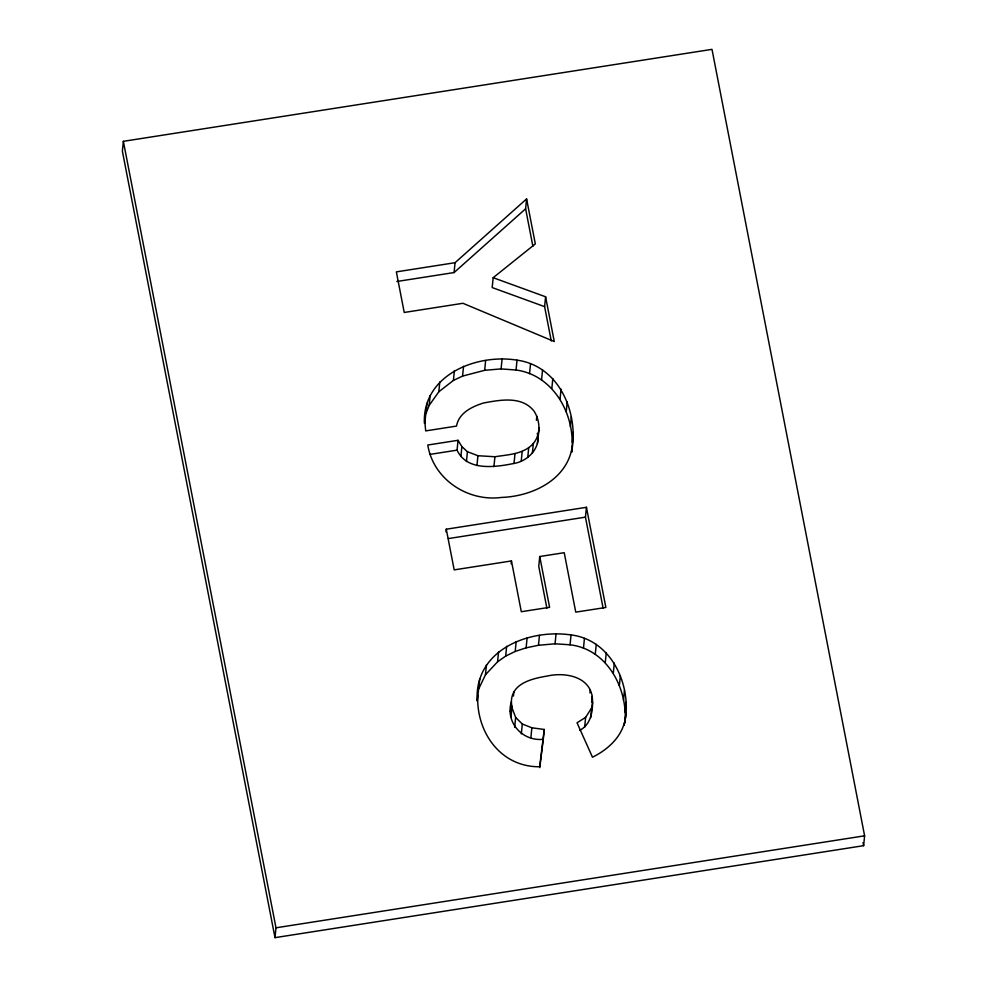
<?xml version="1.0" encoding="UTF-8"?>
<svg xmlns="http://www.w3.org/2000/svg" width="987" height="987" viewBox="0 0 987 987"><rect width="100%" height="100%" fill="white"/><g stroke="black" fill="none" stroke-linecap="round" stroke-linejoin="round"><path stroke-width="1.48" d="M571.547 452.132C579.184 413.689 559.678 365.955 517.028 360.156C476.277 353.482 422.276 375.122 424.398 423.312M571.707 452.132L573.163 432.417M123.363 141.326L122.388 151.184L275.003 937.65L863.637 845.674L864.612 835.816L711.997 49.35L123.363 141.326L275.99 927.805L275.003 937.65M424.731 423.139L427.149 403.177M426.162 413.022L429.148 405.435L430.135 395.577M429.148 405.435L438.82 391.777L439.795 381.932M396.873 281.492L454.069 272.56L455.056 262.702L526.589 198.918L535.324 243.912L493.167 277.705L492.192 287.562L544.602 306.636L551.264 340.947M438.82 391.777L453.415 380.427L454.402 370.569M446.013 532.018L446.284 529.205L586.438 507.306L605.87 607.449L575.754 612.15L564.219 552.695L539.741 556.52L538.766 566.365L546.884 608.189M453.415 380.427L462.582 376.084L463.569 366.239M537.286 433.379C541.172 447.851 527.675 461.287 514.017 463.446C495.277 467.233 466.95 471.416 457.055 450.158L458.042 440.301L427.79 445.026C433.219 479.25 467.678 501.877 501.322 497.448C532.067 496.436 567.204 479.99 572.263 446.506M460.904 456.463L461.879 446.605L458.042 440.301M466.444 461.546L467.419 451.701L461.879 446.605M462.582 376.084L484.654 370.31L485.641 360.452M476.943 465.568L477.918 455.723L467.419 451.701M484.654 370.31L501.088 368.891L502.075 359.046M493.932 466.604L494.919 456.747C508.206 454.588 523.628 454.341 533.325 443.521C540.975 434.206 540.308 420.943 534.066 411.16C521.963 395.676 500.249 399.92 483.531 402.992C471.971 406.669 458.906 412.813 456.5 426.088L425.705 430.9L424.681 420.499M532.881 246.269L525.615 208.775L526.589 198.918M477.202 700.881C474.266 650.137 528.538 628.707 571.041 634.937C610.311 639.662 630.656 682.535 625.487 718.573M477.313 700.671L479.731 678.982M478.744 688.827L485.456 674.775L486.443 664.93M572.176 442.262C572.102 409.149 550.795 374.653 516.053 370.014L517.028 360.156M514.017 463.446L515.004 453.588M485.456 674.775L497.571 661.796L498.558 651.951M529.538 373.654L530.525 363.808M521.222 461.262L522.209 451.417M511.167 563.75L511.451 560.937L454.18 569.881L446.284 529.205M497.571 661.796L505.677 656.096L506.664 646.251M527.749 457.45L528.736 447.604M544.602 306.636L545.589 296.791L493.167 277.705M532.351 453.366L533.325 443.521M536.397 420.326L536.817 416.107M541.567 379.835L542.554 369.989M505.677 656.096L515.202 651.445L516.176 641.587M539.778 767.652L543.269 739.312C522.271 741.545 505.073 722.139 511.365 701.782C511.673 682.868 532.931 678.464 547.612 675.972C564.502 672.172 588.857 676.083 592.212 696.452C593.409 708.604 591.892 724.137 579.739 730.318M537.483 443.496L539.136 427.988M510.933 717.376L511.92 707.531L511.365 701.782M513.462 696.032L513.882 691.813M514.659 727.308L515.646 717.463L511.92 707.531M551.844 388.347L552.819 378.502M515.202 651.445L526.12 647.83L527.107 637.984M521.321 733.859L522.308 724.002L515.646 717.463M560.061 398.995L561.048 389.137M526.12 647.83L538.458 645.276L539.445 635.418M530.883 737.647L531.857 727.801L522.308 724.002M566.23 411.764L567.217 401.906M570.35 426.655L571.337 416.798M543.269 739.312L544.256 729.467L531.857 727.801M538.458 645.276L555.052 643.795L556.039 633.938M625.067 722.792C627.72 688.235 607.19 649.212 570.054 644.795L571.041 634.937M603.143 608.325L585.451 517.151L586.438 507.306M583.453 648.274L584.44 638.416M584.649 727.234L585.636 717.376L591.669 707.864L592.669 702.349M589.942 692.899L590.214 690.086M595.272 654.221L596.259 644.375M591.657 702.078L592.212 696.452M590.695 717.722L591.669 707.864M605.29 662.487L606.277 652.641M613.334 672.924L614.321 663.067M619.38 685.509L620.367 675.663M623.451 700.252L624.438 690.406M625.055 712.083L626.042 702.226M624.179 725.346L626.054 712.947M544.256 729.467L539.667 766.751C500.594 767.17 476.067 732.021 477.757 695.255M510.378 711.639L511.821 705.939M624.463 722.533C620.194 738.56 606.857 750.095 592.484 757.214L577.037 722.78L585.636 717.376M454.069 272.56L525.615 208.775M455.056 262.702L396.355 271.881L404.226 312.472L462.928 303.293L554.275 341.539L545.589 296.791M429.826 454.415L457.055 450.158M448.357 538.581L585.451 517.151M275.99 927.805L864.612 835.816M477.918 455.723L494.919 456.747M555.052 643.795L570.054 644.795M501.088 368.891L516.053 370.014M863.045 842.639L863.637 845.674M539.741 556.52L549.599 607.301L521.309 611.73L511.451 560.937"/></g></svg>
